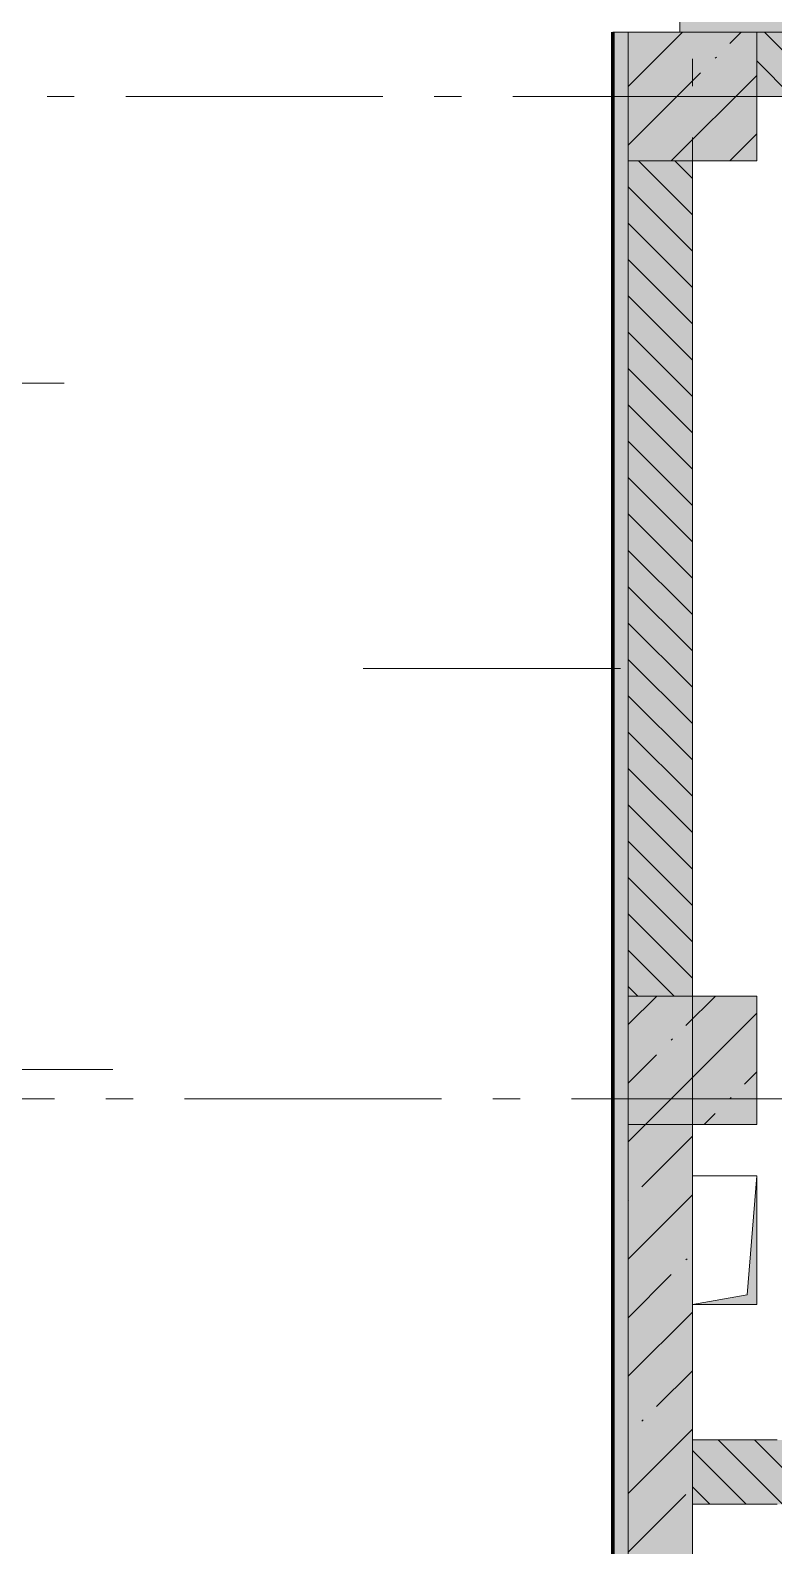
# Model space of a CAD drawing. Header units: millimetres. Extents: x -537608 to 253996, y -217170 to 186033.
# Drawn here: x -290601 to -287710, y -199388 to -193492 of the extents above; entities that cross this region are included whole.
import ezdxf

# ---------------------------------------------------------------- set-up
doc = ezdxf.new("R2010")
doc.units = ezdxf.units.MM
doc.layers.add('16) Лак 1.6м', color=160, linetype='Continuous', lineweight=90)
doc.layers.add('PDF _Геометрия', color=7, linetype='Continuous')
doc.layers.add('PDF _Сплошная заливка', color=7, linetype='Continuous', true_color=0xffffff)

msp = doc.modelspace()

# ---------------------------------------------------------------- hatches: boundary and pattern name
at = {"layer": 'PDF _Сплошная заливка', "true_color": 0x72baa6, "transparency": 33554559}
msp.add_hatch(color=123, dxfattribs=at).paths.add_polyline_path([(-282376.1714, -193499.6493), (-282376.1714, -193439.6508), (-288075.174, -193439.6508), (-288075.174, -193499.6493), (-282482.8826, -193499.6493)])
at = {"layer": 'PDF _Сплошная заливка', "true_color": 0xff7d7d, "transparency": 33554559}
msp.add_hatch(color=11, dxfattribs=at).paths.add_polyline_path([(-288336.1724, -200599.6527), (-288276.1738, -200599.6527), (-288276.1738, -193499.6493), (-288336.1724, -193499.6493), (-288336.1724, -200539.652)])
at = {"layer": 'PDF _Сплошная заливка', "transparency": 33554559}
msp.add_hatch(color=256, dxfattribs=at).paths.add_polyline_path([(-282876.1715, -193749.6504), (-282876.1715, -193499.6493), (-287776.1737, -193499.6493), (-287776.1737, -193749.6504), (-285855.9599, -193749.6504)])
h = msp.add_hatch(color=256, dxfattribs=at)
h.paths.add_polyline_path([(-287596.1738, -199226.9524), (-286956.1736, -199226.9524), (-286956.1736, -198976.9535), (-288026.1727, -198976.9535), (-288026.1727, -199226.9524), (-287696.1721, -199226.9524)], flags=0)
h.paths.add_polyline_path([(-282626.1703, -199226.9524), (-282626.1703, -198976.9535), (-283632.6724, -198976.9535), (-283632.6724, -199226.9524), (-283627.6711, -199226.9524)], flags=0)
h.paths.add_polyline_path([(-284782.671, -199226.9524), (-284782.671, -198976.9535), (-285806.1728, -198976.9535), (-285806.1728, -199226.9524), (-284787.6723, -199226.9524)], flags=0)

# ---------------------------------------------------------------- linework, layer by layer
at = {"layer": '16) Лак 1.6м'}
msp.add_line((-288336.1724, -193499.6493), (-288336.1724, -200539.652), dxfattribs=at)
at = {"layer": 'PDF _Геометрия', "lineweight": 9}
for p, q in [((-288075.174, -193439.6508), (-288075.174, -193499.6493)), ((-288276.1738, -193499.6493), (-288336.1724, -193499.6493)), ((-288276.1738, -193711.091), (-288064.7321, -193499.6493)), ((-287776.1737, -193499.6493), (-288276.1738, -193499.6493)), ((-288276.1738, -193499.6493), (-288276.1738, -193999.6494)), ((-287880.5339, -193543.5502), (-287836.633, -193499.6493)), ((-287776.1737, -193999.6494), (-287776.1737, -193499.6493)), ((-282876.1715, -193499.6493), (-287776.1737, -193499.6493)), ((-287776.1737, -193499.6493), (-282876.1715, -193499.6493)), ((-287496.3284, -193749.6504), (-287746.3273, -193499.6493)), ((-287937.5571, -193600.5755), (-287932.8162, -193595.8326)), ((-287637.7495, -193749.6504), (-287776.1737, -193611.2262)), ((-288276.1738, -193939.1901), (-287994.5824, -193657.5987)), ((-288108.534, -193999.6494), (-287776.1737, -193667.2891)), ((-287776.1737, -193749.6504), (-282876.1715, -193749.6504)), ((-287880.437, -193999.6494), (-287776.1737, -193895.3882)), ((-288276.1738, -193999.6494), (-287776.1737, -193999.6494)), ((-288276.1738, -193999.6494), (-288276.1738, -197249.6508)), ((-288276.1738, -197249.6508), (-288276.1738, -193999.6494)), ((-288026.1727, -194209.7541), (-288236.2774, -193999.6494)), ((-288026.1727, -194068.3329), (-288094.8562, -193999.6494)), ((-288026.1727, -197249.6508), (-288026.1727, -193999.6494)), ((-288026.1727, -194351.1752), (-288276.1738, -194101.1763)), ((-288026.1727, -194492.5964), (-288276.1738, -194242.5974)), ((-288026.1727, -194634.0196), (-288276.1738, -194384.0185)), ((-288026.1727, -194775.4408), (-288276.1738, -194525.4396)), ((-288026.1727, -194916.8619), (-288276.1738, -194666.8608)), ((-288026.1727, -195058.2831), (-288276.1738, -194808.282)), ((-290936.1753, -194864.558), (-290470.0239, -194864.558)), ((-288026.1727, -195199.7042), (-288276.1738, -194949.7052)), ((-288026.1727, -195341.1253), (-288276.1738, -195091.1264)), ((-288026.1727, -195482.5464), (-288276.1738, -195232.5475)), ((-288026.1727, -195623.9676), (-288276.1738, -195373.9687)), ((-288026.1727, -195765.3909), (-288276.1738, -195515.3898)), ((-288026.1727, -195906.812), (-288276.1738, -195656.8109)), ((-288026.1727, -196048.2332), (-288276.1738, -195798.232)), ((-288306.1731, -195974.7378), (-289306.1732, -195974.7378)), ((-288026.1727, -196189.6543), (-288276.1738, -195939.6532)), ((-288026.1727, -196331.0755), (-288276.1738, -196081.0765)), ((-288026.1727, -196472.4966), (-288276.1738, -196222.4976)), ((-288026.1727, -196613.9177), (-288276.1738, -196363.9188)), ((-288026.1727, -196755.3388), (-288276.1738, -196505.3399)), ((-288026.1727, -196896.7622), (-288276.1738, -196646.7611)), ((-288026.1727, -197038.1833), (-288276.1738, -196788.1822)), ((-288026.1727, -197179.6044), (-288276.1738, -196929.6033)), ((-288097.5474, -197249.6508), (-288276.1738, -197071.0245)), ((-288238.9686, -197249.6508), (-288276.1738, -197212.4478)), ((-288276.1738, -197360.6701), (-288165.1567, -197249.6508)), ((-287776.1737, -197249.6508), (-288276.1738, -197249.6508)), ((-288276.1738, -197249.6508), (-288276.1738, -197749.6509)), ((-288051.6077, -197364.2009), (-287937.0576, -197249.6508)), ((-287776.1737, -197749.6509), (-287776.1737, -197249.6508)), ((-288208.9586, -197749.6509), (-287776.1737, -197316.866)), ((-288108.633, -197421.2262), (-288103.89, -197416.4854)), ((-288276.1738, -197588.767), (-288165.6562, -197478.2516)), ((-290746.1748, -197535.828), (-290280.0235, -197535.828)), ((-287823.5086, -197592.3), (-287776.1737, -197544.9651)), ((-287880.5339, -197649.3254), (-287875.7909, -197644.5845)), ((-288276.1738, -197816.8661), (-288208.9586, -197749.6509)), ((-288276.1738, -197749.6509), (-287776.1737, -197749.6509)), ((-288276.1738, -200599.6527), (-288276.1738, -197749.6509)), ((-288276.1738, -197749.6509), (-288276.1738, -200599.6527)), ((-288026.1727, -198976.9535), (-288026.1727, -197749.6509)), ((-287980.8594, -197749.6509), (-287937.5571, -197706.3507)), ((-288222.6815, -197991.4729), (-288026.1727, -197794.9641)), ((-288276.1738, -198273.0643), (-288026.1727, -198023.0632)), ((-288276.1738, -198044.9652), (-288274.9639, -198043.7552)), ((-288051.6077, -198276.5952), (-288046.8669, -198271.8544)), ((-288276.1738, -198501.1612), (-288108.633, -198333.6205)), ((-288276.1738, -198729.2604), (-288026.1727, -198479.2614)), ((-288165.6562, -198846.8418), (-288026.1727, -198707.3584)), ((-288276.1738, -199185.4586), (-288026.1727, -198935.4575)), ((-288222.6815, -198903.8671), (-288217.9407, -198899.1264)), ((-287696.1721, -198976.9535), (-288026.1727, -198976.9535)), ((-288026.1727, -198976.9535), (-288026.1727, -199226.9524)), ((-287675.8805, -199226.9524), (-287925.8816, -198976.9535)), ((-287534.4594, -199226.9524), (-287784.4605, -198976.9535)), ((-287817.3038, -199226.9524), (-288026.1727, -199018.0814)), ((-287958.7249, -199226.9524), (-288026.1727, -199159.5047)), ((-288276.1738, -199413.5555), (-288051.6077, -199188.9915)), ((-288026.1727, -199226.9524), (-287696.1721, -199226.9524)), ((-288026.1727, -200729.6525), (-288026.1727, -199226.9524))]:
    msp.add_line(p, q, dxfattribs=at)
at = {"layer": 'PDF _Геометрия', "color": 253, "lineweight": 9, "true_color": 0xaaaaaa}
for p, q in [((-288026.1727, -193603.0277), (-288026.1727, -193708.8605)), ((-290430.2094, -193749.6504), (-290536.0421, -193749.6504)), ((-289230.2083, -193749.6504), (-290230.2085, -193749.6504)), ((-288924.3747, -193749.6504), (-289030.2096, -193749.6504)), ((-287724.3758, -193749.6504), (-288724.3759, -193749.6504)), ((-288026.1727, -193908.8592), (-288026.1727, -194908.8615)), ((-288026.1727, -195108.8603), (-288026.1727, -195214.693)), ((-288026.1727, -195414.6939), (-288026.1727, -196414.6941)), ((-288026.1727, -196614.6949), (-288026.1727, -196720.5278)), ((-288026.1727, -196920.5287), (-288026.1727, -197920.5287)), ((-290507.6834, -197649.6526), (-291507.6835, -197649.6526)), ((-290201.8497, -197649.6526), (-290307.6825, -197649.6526)), ((-289001.8488, -197649.6526), (-290001.8488, -197649.6526)), ((-288696.015, -197649.6526), (-288801.8479, -197649.6526)), ((-287496.0141, -197649.6526), (-288496.0163, -197649.6526)), ((-287776.1737, -197949.6517), (-288026.1727, -197949.6517)), ((-288026.1727, -197949.6517), (-288026.1727, -198449.6518)), ((-287813.6739, -198412.1517), (-287776.1737, -197949.6517)), ((-287776.1737, -198449.6518), (-287776.1737, -197949.6517)), ((-288026.1727, -198120.5275), (-288026.1727, -198226.3625)), ((-288026.1727, -198449.6518), (-287813.6739, -198412.1517)), ((-288026.1727, -198426.3612), (-288026.1727, -199426.3634)), ((-288026.1727, -198449.6518), (-287776.1737, -198449.6518))]:
    msp.add_line(p, q, dxfattribs=at)
at = {"layer": 'PDF _Сплошная заливка', "lineweight": 35, "transparency": 33554559}
for points in [[(-287776.1737, -193999.6494), (-287776.1737, -193499.6493), (-288276.1738, -193999.6494), (-288276.1738, -193499.6493)], [(-288026.1727, -197249.6508), (-288026.1727, -193999.6494), (-288276.1738, -197249.6508), (-288276.1738, -193999.6494)], [(-287776.1737, -197749.6509), (-287776.1737, -197249.6508), (-288276.1738, -197749.6509), (-288276.1738, -197249.6508)], [(-288026.1727, -200849.6538), (-288026.1727, -197749.6509), (-288276.1738, -200849.6538), (-288276.1738, -197749.6509)]]:
    msp.add_solid(points, dxfattribs=at)
at = {"layer": 'PDF _Сплошная заливка', "color": 254, "lineweight": 35, "true_color": 0xe2e2e2, "transparency": 33554559}
msp.add_solid([(-287776.1737, -198449.6518), (-287776.1737, -197949.6517), (-288026.1727, -198449.6518), (-287813.6739, -198412.1517)], dxfattribs=at)

doc.saveas('drawing.dxf')
